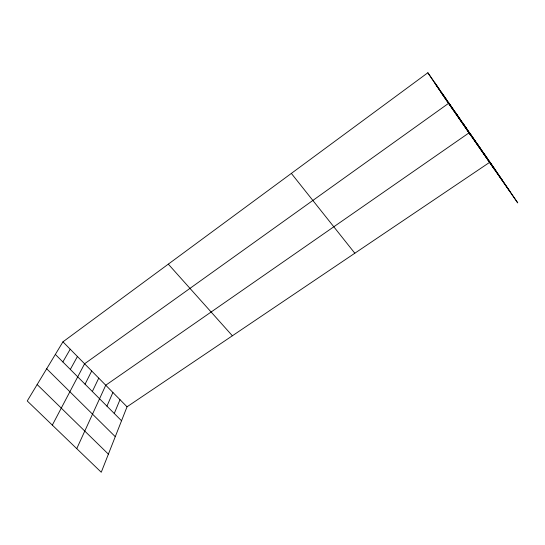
<?xml version="1.0" encoding="UTF-8"?>
<svg xmlns="http://www.w3.org/2000/svg" width="545" height="545" viewBox="0 0 545 545"><rect width="100%" height="100%" fill="white"/><g stroke="black" fill="none" stroke-linecap="round" stroke-linejoin="round"><path stroke-width="0.82" d="M427.852 72.751L446.3 100.164L517.75 202.91L489.975 162.117L127.04 406.795L101.254 472.249L27.25 400.963L62.941 341.838L427.852 72.751L495.78 170.639M114.266 413.485L119.995 399.662M106.943 406.141L112.897 392.468M76.75 448.644L105.744 385.22L469.436 132.571L494.24 169.107M92.337 391.501L98.747 378.128M85.054 384.198L91.696 370.981M52.327 425.114L84.591 363.781L448.937 103.08L470.662 135.201M70.319 369.428L77.431 356.519M62.866 361.948L70.21 349.209M37.155 384.552L108.387 454.142M46.686 368.761L115.267 436.674M55.345 354.413L121.535 420.767M62.941 341.838L127.04 406.795M168.303 264.141L232.374 335.781M291.35 173.405L354.829 253.227M436.116 85.027L502.463 180.463M441.069 92.384L509.909 191.404M483.19 152.362L488.79 160.591M476.35 142.517L481.732 150.44M462.671 122.836L467.63 130.146M455.838 113.006L460.58 120.009M441.975 93.066L446.273 99.428M434.951 82.956L439.018 88.985"/></g></svg>
